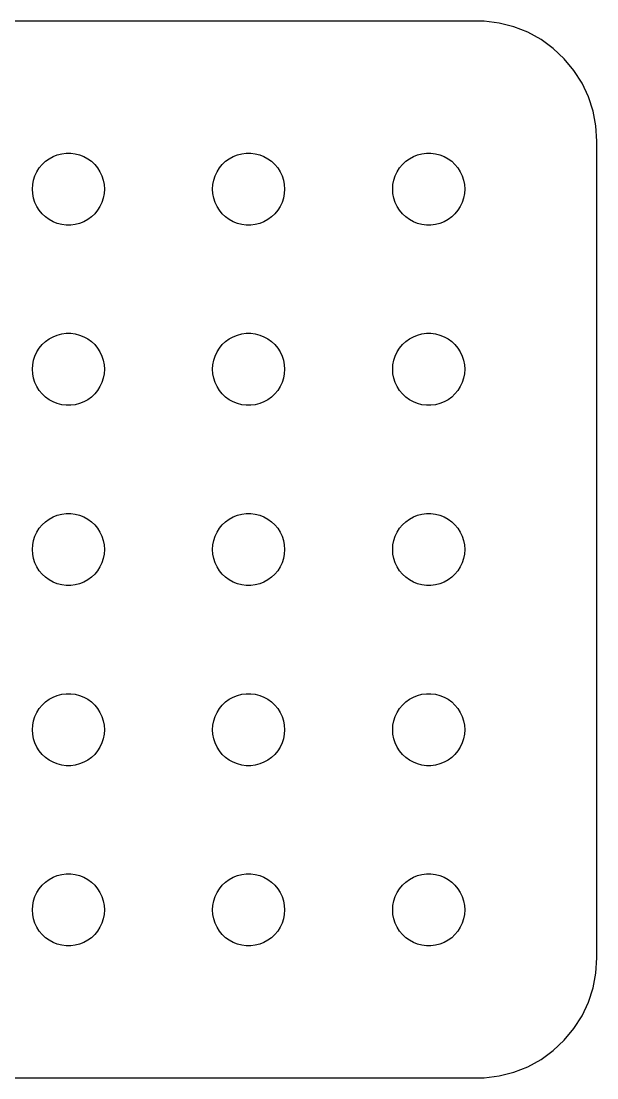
# Model space of a CAD drawing. Header units: metres. Extents: x -44 to 44, y 248 to 508.
# Drawn here: x 20.53 to 44.5, y 464.01 to 507.99 of the extents above; entities that cross this region are included whole.
import ezdxf

# ---------------------------------------------------------------- set-up
doc = ezdxf.new("R2010")
doc.units = ezdxf.units.M

msp = doc.modelspace()

# ---------------------------------------------------------------- linework, layer by layer
for p, q in [((39.8139, 507.99), (-39.8139, 507.99)), ((40.4369, 507.911), (39.8139, 507.99)), ((41.0451, 507.755), (40.4369, 507.911)), ((41.6289, 507.524), (41.0451, 507.755)), ((42.1791, 507.222), (41.6289, 507.524)), ((42.6871, 506.853), (42.1791, 507.222)), ((43.1448, 506.423), (42.6871, 506.853)), ((43.5451, 505.939), (43.1448, 506.423)), ((43.8815, 505.409), (43.5451, 505.939)), ((44.1489, 504.841), (43.8815, 505.409)), ((44.3429, 504.243), (44.1489, 504.841)), ((44.4606, 503.627), (44.3429, 504.243)), ((44.5, 503), (44.4606, 503.627)), ((44.5, 469), (44.5, 503)), ((21.5439, 502.156), (21.6963, 502.266)), ((21.6963, 502.266), (21.8613, 502.357)), ((21.8613, 502.357), (22.0365, 502.427)), ((22.0365, 502.427), (22.2189, 502.473)), ((22.2189, 502.473), (22.4058, 502.497)), ((22.4058, 502.497), (22.5942, 502.497)), ((22.5942, 502.497), (22.7811, 502.473)), ((22.7811, 502.473), (22.9635, 502.427)), ((22.9635, 502.427), (23.1387, 502.357)), ((23.1387, 502.357), (23.3037, 502.266)), ((23.3037, 502.266), (23.4561, 502.156)), ((29.0439, 502.156), (29.1963, 502.266)), ((29.1963, 502.266), (29.3613, 502.357)), ((29.3613, 502.357), (29.5365, 502.427)), ((29.5365, 502.427), (29.7189, 502.473)), ((29.7189, 502.473), (29.9058, 502.497)), ((29.9058, 502.497), (30.0942, 502.497)), ((30.0942, 502.497), (30.2811, 502.473)), ((30.2811, 502.473), (30.4635, 502.427)), ((30.4635, 502.427), (30.6387, 502.357)), ((30.6387, 502.357), (30.8037, 502.266)), ((30.8037, 502.266), (30.9561, 502.156)), ((36.5439, 502.156), (36.6963, 502.266)), ((36.6963, 502.266), (36.8613, 502.357)), ((36.8613, 502.357), (37.0365, 502.427)), ((37.0365, 502.427), (37.2189, 502.473)), ((37.2189, 502.473), (37.4058, 502.497)), ((37.4058, 502.497), (37.5942, 502.497)), ((37.5942, 502.497), (37.7811, 502.473)), ((37.7811, 502.473), (37.9635, 502.427)), ((37.9635, 502.427), (38.1387, 502.357)), ((38.1387, 502.357), (38.3037, 502.266)), ((38.3037, 502.266), (38.4561, 502.156)), ((21.1855, 501.723), (21.2865, 501.882)), ((21.2865, 501.882), (21.4065, 502.027)), ((21.4065, 502.027), (21.5439, 502.156)), ((23.4561, 502.156), (23.5934, 502.027)), ((23.5934, 502.027), (23.7135, 501.882)), ((23.7135, 501.882), (23.8145, 501.723)), ((28.6855, 501.723), (28.7865, 501.882)), ((28.7865, 501.882), (28.9065, 502.027)), ((28.9065, 502.027), (29.0439, 502.156)), ((30.9561, 502.156), (31.0934, 502.027)), ((31.0934, 502.027), (31.2135, 501.882)), ((31.2135, 501.882), (31.3145, 501.723)), ((36.1855, 501.723), (36.2865, 501.882)), ((36.2865, 501.882), (36.4065, 502.027)), ((36.4065, 502.027), (36.5439, 502.156)), ((38.4561, 502.156), (38.5934, 502.027)), ((38.5934, 502.027), (38.7135, 501.882)), ((38.7135, 501.882), (38.8145, 501.723)), ((21.0118, 501.188), (21.0471, 501.373)), ((21.0471, 501.373), (21.1053, 501.552)), ((21.1053, 501.552), (21.1855, 501.723)), ((23.8145, 501.723), (23.8947, 501.552)), ((23.8947, 501.552), (23.9529, 501.373)), ((23.9529, 501.373), (23.9882, 501.188)), ((28.5118, 501.188), (28.5471, 501.373)), ((28.5471, 501.373), (28.6053, 501.552)), ((28.6053, 501.552), (28.6855, 501.723)), ((31.3145, 501.723), (31.3947, 501.552)), ((31.3947, 501.552), (31.4529, 501.373)), ((31.4529, 501.373), (31.4882, 501.188)), ((36.0118, 501.188), (36.0471, 501.373)), ((36.0471, 501.373), (36.1053, 501.552)), ((36.1053, 501.552), (36.1855, 501.723)), ((38.8145, 501.723), (38.8947, 501.552)), ((38.8947, 501.552), (38.9529, 501.373)), ((38.9529, 501.373), (38.9882, 501.188)), ((21, 501), (21.0118, 501.188)), ((21.0118, 500.812), (21, 501)), ((23.9882, 501.188), (24, 501)), ((24, 501), (23.9882, 500.812)), ((28.5, 501), (28.5118, 501.188)), ((28.5118, 500.812), (28.5, 501)), ((31.4882, 501.188), (31.5, 501)), ((31.5, 501), (31.4882, 500.812)), ((36, 501), (36.0118, 501.188)), ((36.0118, 500.812), (36, 501)), ((38.9882, 501.188), (39, 501)), ((39, 501), (38.9882, 500.812)), ((21.0471, 500.627), (21.0118, 500.812)), ((21.1053, 500.448), (21.0471, 500.627)), ((23.9529, 500.627), (23.8947, 500.448)), ((23.9882, 500.812), (23.9529, 500.627)), ((28.5471, 500.627), (28.5118, 500.812)), ((28.6053, 500.448), (28.5471, 500.627)), ((31.4529, 500.627), (31.3947, 500.448)), ((31.4882, 500.812), (31.4529, 500.627)), ((36.0471, 500.627), (36.0118, 500.812)), ((36.1053, 500.448), (36.0471, 500.627)), ((38.9529, 500.627), (38.8947, 500.448)), ((38.9882, 500.812), (38.9529, 500.627)), ((21.1855, 500.277), (21.1053, 500.448)), ((21.2865, 500.118), (21.1855, 500.277)), ((21.4065, 499.973), (21.2865, 500.118)), ((23.7135, 500.118), (23.5934, 499.973)), ((23.8145, 500.277), (23.7135, 500.118)), ((23.8947, 500.448), (23.8145, 500.277)), ((28.6855, 500.277), (28.6053, 500.448)), ((28.7865, 500.118), (28.6855, 500.277)), ((28.9065, 499.973), (28.7865, 500.118)), ((31.2135, 500.118), (31.0934, 499.973)), ((31.3145, 500.277), (31.2135, 500.118)), ((31.3947, 500.448), (31.3145, 500.277)), ((36.1855, 500.277), (36.1053, 500.448)), ((36.2865, 500.118), (36.1855, 500.277)), ((36.4065, 499.973), (36.2865, 500.118)), ((38.7135, 500.118), (38.5934, 499.973)), ((38.8145, 500.277), (38.7135, 500.118)), ((38.8947, 500.448), (38.8145, 500.277)), ((21.5439, 499.844), (21.4065, 499.973)), ((21.6963, 499.734), (21.5439, 499.844)), ((21.8613, 499.643), (21.6963, 499.734)), ((22.0365, 499.573), (21.8613, 499.643)), ((23.1387, 499.643), (22.9635, 499.573)), ((23.3037, 499.734), (23.1387, 499.643)), ((23.4561, 499.844), (23.3037, 499.734)), ((23.5934, 499.973), (23.4561, 499.844)), ((29.0439, 499.844), (28.9065, 499.973)), ((29.1963, 499.734), (29.0439, 499.844)), ((29.3613, 499.643), (29.1963, 499.734)), ((29.5365, 499.573), (29.3613, 499.643)), ((30.6387, 499.643), (30.4635, 499.573)), ((30.8037, 499.734), (30.6387, 499.643)), ((30.9561, 499.844), (30.8037, 499.734)), ((31.0934, 499.973), (30.9561, 499.844)), ((36.5439, 499.844), (36.4065, 499.973)), ((36.6963, 499.734), (36.5439, 499.844)), ((36.8613, 499.643), (36.6963, 499.734)), ((37.0365, 499.573), (36.8613, 499.643)), ((38.1387, 499.643), (37.9635, 499.573)), ((38.3037, 499.734), (38.1387, 499.643)), ((38.4561, 499.844), (38.3037, 499.734)), ((38.5934, 499.973), (38.4561, 499.844)), ((22.2189, 499.527), (22.0365, 499.573)), ((22.4058, 499.503), (22.2189, 499.527)), ((22.5942, 499.503), (22.4058, 499.503)), ((22.7811, 499.527), (22.5942, 499.503)), ((22.9635, 499.573), (22.7811, 499.527)), ((29.7189, 499.527), (29.5365, 499.573)), ((29.9058, 499.503), (29.7189, 499.527)), ((30.0942, 499.503), (29.9058, 499.503)), ((30.2811, 499.527), (30.0942, 499.503)), ((30.4635, 499.573), (30.2811, 499.527)), ((37.2189, 499.527), (37.0365, 499.573)), ((37.4058, 499.503), (37.2189, 499.527)), ((37.5942, 499.503), (37.4058, 499.503)), ((37.7811, 499.527), (37.5942, 499.503)), ((37.9635, 499.573), (37.7811, 499.527)), ((21.6963, 494.766), (21.8613, 494.857)), ((21.8613, 494.857), (22.0365, 494.927)), ((22.0365, 494.927), (22.2189, 494.973)), ((22.2189, 494.973), (22.4058, 494.997)), ((22.4058, 494.997), (22.5942, 494.997)), ((22.5942, 494.997), (22.7811, 494.973)), ((22.7811, 494.973), (22.9635, 494.927)), ((22.9635, 494.927), (23.1387, 494.857)), ((23.1387, 494.857), (23.3037, 494.766)), ((29.1963, 494.766), (29.3613, 494.857)), ((29.3613, 494.857), (29.5365, 494.927)), ((29.5365, 494.927), (29.7189, 494.973)), ((29.7189, 494.973), (29.9058, 494.997)), ((29.9058, 494.997), (30.0942, 494.997)), ((30.0942, 494.997), (30.2811, 494.973)), ((30.2811, 494.973), (30.4635, 494.927)), ((30.4635, 494.927), (30.6387, 494.857)), ((30.6387, 494.857), (30.8037, 494.766)), ((36.6963, 494.766), (36.8613, 494.857)), ((36.8613, 494.857), (37.0365, 494.927)), ((37.0365, 494.927), (37.2189, 494.973)), ((37.2189, 494.973), (37.4058, 494.997)), ((37.4058, 494.997), (37.5942, 494.997)), ((37.5942, 494.997), (37.7811, 494.973)), ((37.7811, 494.973), (37.9635, 494.927)), ((37.9635, 494.927), (38.1387, 494.857)), ((38.1387, 494.857), (38.3037, 494.766)), ((21.1855, 494.223), (21.2865, 494.382)), ((21.2865, 494.382), (21.4065, 494.527)), ((21.4065, 494.527), (21.5439, 494.656)), ((21.5439, 494.656), (21.6963, 494.766)), ((23.3037, 494.766), (23.4561, 494.656)), ((23.4561, 494.656), (23.5934, 494.527)), ((23.5934, 494.527), (23.7135, 494.382)), ((23.7135, 494.382), (23.8145, 494.223)), ((28.6855, 494.223), (28.7865, 494.382)), ((28.7865, 494.382), (28.9065, 494.527)), ((28.9065, 494.527), (29.0439, 494.656)), ((29.0439, 494.656), (29.1963, 494.766)), ((30.8037, 494.766), (30.9561, 494.656)), ((30.9561, 494.656), (31.0934, 494.527)), ((31.0934, 494.527), (31.2135, 494.382)), ((31.2135, 494.382), (31.3145, 494.223)), ((36.1855, 494.223), (36.2865, 494.382)), ((36.2865, 494.382), (36.4065, 494.527)), ((36.4065, 494.527), (36.5439, 494.656)), ((36.5439, 494.656), (36.6963, 494.766)), ((38.3037, 494.766), (38.4561, 494.656)), ((38.4561, 494.656), (38.5934, 494.527)), ((38.5934, 494.527), (38.7135, 494.382)), ((38.7135, 494.382), (38.8145, 494.223)), ((21.0471, 493.873), (21.1053, 494.052)), ((21.1053, 494.052), (21.1855, 494.223)), ((23.8145, 494.223), (23.8947, 494.052)), ((23.8947, 494.052), (23.9529, 493.873)), ((28.5471, 493.873), (28.6053, 494.052)), ((28.6053, 494.052), (28.6855, 494.223)), ((31.3145, 494.223), (31.3947, 494.052)), ((31.3947, 494.052), (31.4529, 493.873)), ((36.0471, 493.873), (36.1053, 494.052)), ((36.1053, 494.052), (36.1855, 494.223)), ((38.8145, 494.223), (38.8947, 494.052)), ((38.8947, 494.052), (38.9529, 493.873)), ((21, 493.5), (21.0118, 493.688)), ((21.0118, 493.312), (21, 493.5)), ((21.0118, 493.688), (21.0471, 493.873)), ((23.9529, 493.873), (23.9882, 493.688)), ((23.9882, 493.688), (24, 493.5)), ((24, 493.5), (23.9882, 493.312)), ((28.5, 493.5), (28.5118, 493.688)), ((28.5118, 493.312), (28.5, 493.5)), ((28.5118, 493.688), (28.5471, 493.873)), ((31.4529, 493.873), (31.4882, 493.688)), ((31.4882, 493.688), (31.5, 493.5)), ((31.5, 493.5), (31.4882, 493.312)), ((36, 493.5), (36.0118, 493.688)), ((36.0118, 493.312), (36, 493.5)), ((36.0118, 493.688), (36.0471, 493.873)), ((38.9529, 493.873), (38.9882, 493.688)), ((38.9882, 493.688), (39, 493.5)), ((39, 493.5), (38.9882, 493.312)), ((21.0471, 493.127), (21.0118, 493.312)), ((21.1053, 492.948), (21.0471, 493.127)), ((23.9529, 493.127), (23.8947, 492.948)), ((23.9882, 493.312), (23.9529, 493.127)), ((28.5471, 493.127), (28.5118, 493.312)), ((28.6053, 492.948), (28.5471, 493.127)), ((31.4529, 493.127), (31.3947, 492.948)), ((31.4882, 493.312), (31.4529, 493.127)), ((36.0471, 493.127), (36.0118, 493.312)), ((36.1053, 492.948), (36.0471, 493.127)), ((38.9529, 493.127), (38.8947, 492.948)), ((38.9882, 493.312), (38.9529, 493.127)), ((21.1855, 492.777), (21.1053, 492.948)), ((21.2865, 492.618), (21.1855, 492.777)), ((21.4065, 492.473), (21.2865, 492.618)), ((23.7135, 492.618), (23.5934, 492.473)), ((23.8145, 492.777), (23.7135, 492.618)), ((23.8947, 492.948), (23.8145, 492.777)), ((28.6855, 492.777), (28.6053, 492.948)), ((28.7865, 492.618), (28.6855, 492.777)), ((28.9065, 492.473), (28.7865, 492.618)), ((31.2135, 492.618), (31.0934, 492.473)), ((31.3145, 492.777), (31.2135, 492.618)), ((31.3947, 492.948), (31.3145, 492.777)), ((36.1855, 492.777), (36.1053, 492.948)), ((36.2865, 492.618), (36.1855, 492.777)), ((36.4065, 492.473), (36.2865, 492.618)), ((38.7135, 492.618), (38.5934, 492.473)), ((38.8145, 492.777), (38.7135, 492.618)), ((38.8947, 492.948), (38.8145, 492.777)), ((21.5439, 492.344), (21.4065, 492.473)), ((21.6963, 492.234), (21.5439, 492.344)), ((21.8613, 492.143), (21.6963, 492.234)), ((22.0365, 492.073), (21.8613, 492.143)), ((23.1387, 492.143), (22.9635, 492.073)), ((23.3037, 492.234), (23.1387, 492.143)), ((23.4561, 492.344), (23.3037, 492.234)), ((23.5934, 492.473), (23.4561, 492.344)), ((29.0439, 492.344), (28.9065, 492.473)), ((29.1963, 492.234), (29.0439, 492.344)), ((29.3613, 492.143), (29.1963, 492.234)), ((29.5365, 492.073), (29.3613, 492.143)), ((30.6387, 492.143), (30.4635, 492.073)), ((30.8037, 492.234), (30.6387, 492.143)), ((30.9561, 492.344), (30.8037, 492.234)), ((31.0934, 492.473), (30.9561, 492.344)), ((36.5439, 492.344), (36.4065, 492.473)), ((36.6963, 492.234), (36.5439, 492.344)), ((36.8613, 492.143), (36.6963, 492.234)), ((37.0365, 492.073), (36.8613, 492.143)), ((38.1387, 492.143), (37.9635, 492.073)), ((38.3037, 492.234), (38.1387, 492.143)), ((38.4561, 492.344), (38.3037, 492.234)), ((38.5934, 492.473), (38.4561, 492.344)), ((22.2189, 492.027), (22.0365, 492.073)), ((22.4058, 492.003), (22.2189, 492.027)), ((22.5942, 492.003), (22.4058, 492.003)), ((22.7811, 492.027), (22.5942, 492.003)), ((22.9635, 492.073), (22.7811, 492.027)), ((29.7189, 492.027), (29.5365, 492.073)), ((29.9058, 492.003), (29.7189, 492.027)), ((30.0942, 492.003), (29.9058, 492.003)), ((30.2811, 492.027), (30.0942, 492.003)), ((30.4635, 492.073), (30.2811, 492.027)), ((37.2189, 492.027), (37.0365, 492.073)), ((37.4058, 492.003), (37.2189, 492.027)), ((37.5942, 492.003), (37.4058, 492.003)), ((37.7811, 492.027), (37.5942, 492.003)), ((37.9635, 492.073), (37.7811, 492.027)), ((21.6963, 487.266), (21.8613, 487.357)), ((21.8613, 487.357), (22.0365, 487.427)), ((22.0365, 487.427), (22.2189, 487.473)), ((22.2189, 487.473), (22.4058, 487.497)), ((22.4058, 487.497), (22.5942, 487.497)), ((22.5942, 487.497), (22.7811, 487.473)), ((22.7811, 487.473), (22.9635, 487.427)), ((22.9635, 487.427), (23.1387, 487.357)), ((23.1387, 487.357), (23.3037, 487.266)), ((29.1963, 487.266), (29.3613, 487.357)), ((29.3613, 487.357), (29.5365, 487.427)), ((29.5365, 487.427), (29.7189, 487.473)), ((29.7189, 487.473), (29.9058, 487.497)), ((29.9058, 487.497), (30.0942, 487.497)), ((30.0942, 487.497), (30.2811, 487.473)), ((30.2811, 487.473), (30.4635, 487.427)), ((30.4635, 487.427), (30.6387, 487.357)), ((30.6387, 487.357), (30.8037, 487.266)), ((36.6963, 487.266), (36.8613, 487.357)), ((36.8613, 487.357), (37.0365, 487.427)), ((37.0365, 487.427), (37.2189, 487.473)), ((37.2189, 487.473), (37.4058, 487.497)), ((37.4058, 487.497), (37.5942, 487.497)), ((37.5942, 487.497), (37.7811, 487.473)), ((37.7811, 487.473), (37.9635, 487.427)), ((37.9635, 487.427), (38.1387, 487.357)), ((38.1387, 487.357), (38.3037, 487.266)), ((21.1855, 486.723), (21.2865, 486.882)), ((21.2865, 486.882), (21.4065, 487.027)), ((21.4065, 487.027), (21.5439, 487.156)), ((21.5439, 487.156), (21.6963, 487.266)), ((23.3037, 487.266), (23.4561, 487.156)), ((23.4561, 487.156), (23.5934, 487.027)), ((23.5934, 487.027), (23.7135, 486.882)), ((23.7135, 486.882), (23.8145, 486.723)), ((28.6855, 486.723), (28.7865, 486.882)), ((28.7865, 486.882), (28.9065, 487.027)), ((28.9065, 487.027), (29.0439, 487.156)), ((29.0439, 487.156), (29.1963, 487.266)), ((30.8037, 487.266), (30.9561, 487.156)), ((30.9561, 487.156), (31.0934, 487.027)), ((31.0934, 487.027), (31.2135, 486.882)), ((31.2135, 486.882), (31.3145, 486.723)), ((36.1855, 486.723), (36.2865, 486.882)), ((36.2865, 486.882), (36.4065, 487.027)), ((36.4065, 487.027), (36.5439, 487.156)), ((36.5439, 487.156), (36.6963, 487.266)), ((38.3037, 487.266), (38.4561, 487.156)), ((38.4561, 487.156), (38.5934, 487.027)), ((38.5934, 487.027), (38.7135, 486.882)), ((38.7135, 486.882), (38.8145, 486.723)), ((21.0471, 486.373), (21.1053, 486.552)), ((21.1053, 486.552), (21.1855, 486.723)), ((23.8145, 486.723), (23.8947, 486.552)), ((23.8947, 486.552), (23.9529, 486.373)), ((28.5471, 486.373), (28.6053, 486.552)), ((28.6053, 486.552), (28.6855, 486.723)), ((31.3145, 486.723), (31.3947, 486.552)), ((31.3947, 486.552), (31.4529, 486.373)), ((36.0471, 486.373), (36.1053, 486.552)), ((36.1053, 486.552), (36.1855, 486.723)), ((38.8145, 486.723), (38.8947, 486.552)), ((38.8947, 486.552), (38.9529, 486.373)), ((21, 486), (21.0118, 486.188)), ((21.0118, 485.812), (21, 486)), ((21.0118, 486.188), (21.0471, 486.373)), ((23.9529, 486.373), (23.9882, 486.188)), ((23.9882, 486.188), (24, 486)), ((24, 486), (23.9882, 485.812)), ((28.5, 486), (28.5118, 486.188)), ((28.5118, 485.812), (28.5, 486)), ((28.5118, 486.188), (28.5471, 486.373)), ((31.4529, 486.373), (31.4882, 486.188)), ((31.4882, 486.188), (31.5, 486)), ((31.5, 486), (31.4882, 485.812)), ((36, 486), (36.0118, 486.188)), ((36.0118, 485.812), (36, 486)), ((36.0118, 486.188), (36.0471, 486.373)), ((38.9529, 486.373), (38.9882, 486.188)), ((38.9882, 486.188), (39, 486)), ((39, 486), (38.9882, 485.812)), ((21.0471, 485.627), (21.0118, 485.812)), ((21.1053, 485.448), (21.0471, 485.627)), ((23.9529, 485.627), (23.8947, 485.448)), ((23.9882, 485.812), (23.9529, 485.627)), ((28.5471, 485.627), (28.5118, 485.812)), ((28.6053, 485.448), (28.5471, 485.627)), ((31.4529, 485.627), (31.3947, 485.448)), ((31.4882, 485.812), (31.4529, 485.627)), ((36.0471, 485.627), (36.0118, 485.812)), ((36.1053, 485.448), (36.0471, 485.627)), ((38.9529, 485.627), (38.8947, 485.448)), ((38.9882, 485.812), (38.9529, 485.627)), ((21.1855, 485.277), (21.1053, 485.448)), ((21.2865, 485.118), (21.1855, 485.277)), ((21.4065, 484.973), (21.2865, 485.118)), ((23.7135, 485.118), (23.5934, 484.973)), ((23.8145, 485.277), (23.7135, 485.118)), ((23.8947, 485.448), (23.8145, 485.277)), ((28.6855, 485.277), (28.6053, 485.448)), ((28.7865, 485.118), (28.6855, 485.277)), ((28.9065, 484.973), (28.7865, 485.118)), ((31.2135, 485.118), (31.0934, 484.973)), ((31.3145, 485.277), (31.2135, 485.118)), ((31.3947, 485.448), (31.3145, 485.277)), ((36.1855, 485.277), (36.1053, 485.448)), ((36.2865, 485.118), (36.1855, 485.277)), ((36.4065, 484.973), (36.2865, 485.118)), ((38.7135, 485.118), (38.5934, 484.973)), ((38.8145, 485.277), (38.7135, 485.118)), ((38.8947, 485.448), (38.8145, 485.277)), ((21.5439, 484.844), (21.4065, 484.973)), ((21.6963, 484.734), (21.5439, 484.844)), ((21.8613, 484.643), (21.6963, 484.734)), ((23.3037, 484.734), (23.1387, 484.643)), ((23.4561, 484.844), (23.3037, 484.734)), ((23.5934, 484.973), (23.4561, 484.844)), ((29.0439, 484.844), (28.9065, 484.973)), ((29.1963, 484.734), (29.0439, 484.844)), ((29.3613, 484.643), (29.1963, 484.734)), ((30.8037, 484.734), (30.6387, 484.643)), ((30.9561, 484.844), (30.8037, 484.734)), ((31.0934, 484.973), (30.9561, 484.844)), ((36.5439, 484.844), (36.4065, 484.973)), ((36.6963, 484.734), (36.5439, 484.844)), ((36.8613, 484.643), (36.6963, 484.734)), ((38.3037, 484.734), (38.1387, 484.643)), ((38.4561, 484.844), (38.3037, 484.734)), ((38.5934, 484.973), (38.4561, 484.844)), ((22.0365, 484.573), (21.8613, 484.643)), ((22.2189, 484.527), (22.0365, 484.573)), ((22.4058, 484.503), (22.2189, 484.527)), ((22.5942, 484.503), (22.4058, 484.503)), ((22.7811, 484.527), (22.5942, 484.503)), ((22.9635, 484.573), (22.7811, 484.527)), ((23.1387, 484.643), (22.9635, 484.573)), ((29.5365, 484.573), (29.3613, 484.643)), ((29.7189, 484.527), (29.5365, 484.573)), ((29.9058, 484.503), (29.7189, 484.527)), ((30.0942, 484.503), (29.9058, 484.503)), ((30.2811, 484.527), (30.0942, 484.503)), ((30.4635, 484.573), (30.2811, 484.527)), ((30.6387, 484.643), (30.4635, 484.573)), ((37.0365, 484.573), (36.8613, 484.643)), ((37.2189, 484.527), (37.0365, 484.573)), ((37.4058, 484.503), (37.2189, 484.527)), ((37.5942, 484.503), (37.4058, 484.503)), ((37.7811, 484.527), (37.5942, 484.503)), ((37.9635, 484.573), (37.7811, 484.527)), ((38.1387, 484.643), (37.9635, 484.573)), ((21.6963, 479.766), (21.8613, 479.857)), ((21.8613, 479.857), (22.0365, 479.927)), ((22.0365, 479.927), (22.2189, 479.973)), ((22.2189, 479.973), (22.4058, 479.997)), ((22.4058, 479.997), (22.5942, 479.997)), ((22.5942, 479.997), (22.7811, 479.973)), ((22.7811, 479.973), (22.9635, 479.927)), ((22.9635, 479.927), (23.1387, 479.857)), ((23.1387, 479.857), (23.3037, 479.766)), ((29.1963, 479.766), (29.3613, 479.857)), ((29.3613, 479.857), (29.5365, 479.927)), ((29.5365, 479.927), (29.7189, 479.973)), ((29.7189, 479.973), (29.9058, 479.997)), ((29.9058, 479.997), (30.0942, 479.997)), ((30.0942, 479.997), (30.2811, 479.973)), ((30.2811, 479.973), (30.4635, 479.927)), ((30.4635, 479.927), (30.6387, 479.857)), ((30.6387, 479.857), (30.8037, 479.766)), ((36.6963, 479.766), (36.8613, 479.857)), ((36.8613, 479.857), (37.0365, 479.927)), ((37.0365, 479.927), (37.2189, 479.973)), ((37.2189, 479.973), (37.4058, 479.997)), ((37.4058, 479.997), (37.5942, 479.997)), ((37.5942, 479.997), (37.7811, 479.973)), ((37.7811, 479.973), (37.9635, 479.927)), ((37.9635, 479.927), (38.1387, 479.857)), ((38.1387, 479.857), (38.3037, 479.766)), ((21.2865, 479.382), (21.4065, 479.527)), ((21.4065, 479.527), (21.5439, 479.656)), ((21.5439, 479.656), (21.6963, 479.766)), ((23.3037, 479.766), (23.4561, 479.656)), ((23.4561, 479.656), (23.5934, 479.527)), ((23.5934, 479.527), (23.7135, 479.382)), ((28.7865, 479.382), (28.9065, 479.527)), ((28.9065, 479.527), (29.0439, 479.656)), ((29.0439, 479.656), (29.1963, 479.766)), ((30.8037, 479.766), (30.9561, 479.656)), ((30.9561, 479.656), (31.0934, 479.527)), ((31.0934, 479.527), (31.2135, 479.382)), ((36.2865, 479.382), (36.4065, 479.527)), ((36.4065, 479.527), (36.5439, 479.656)), ((36.5439, 479.656), (36.6963, 479.766)), ((38.3037, 479.766), (38.4561, 479.656)), ((38.4561, 479.656), (38.5934, 479.527)), ((38.5934, 479.527), (38.7135, 479.382)), ((21.0471, 478.873), (21.1053, 479.052)), ((21.1053, 479.052), (21.1855, 479.223)), ((21.1855, 479.223), (21.2865, 479.382)), ((23.7135, 479.382), (23.8145, 479.223)), ((23.8145, 479.223), (23.8947, 479.052)), ((23.8947, 479.052), (23.9529, 478.873)), ((28.5471, 478.873), (28.6053, 479.052)), ((28.6053, 479.052), (28.6855, 479.223)), ((28.6855, 479.223), (28.7865, 479.382)), ((31.2135, 479.382), (31.3145, 479.223)), ((31.3145, 479.223), (31.3947, 479.052)), ((31.3947, 479.052), (31.4529, 478.873)), ((36.0471, 478.873), (36.1053, 479.052)), ((36.1053, 479.052), (36.1855, 479.223)), ((36.1855, 479.223), (36.2865, 479.382)), ((38.7135, 479.382), (38.8145, 479.223)), ((38.8145, 479.223), (38.8947, 479.052)), ((38.8947, 479.052), (38.9529, 478.873)), ((21, 478.5), (21.0118, 478.688)), ((21.0118, 478.688), (21.0471, 478.873)), ((23.9529, 478.873), (23.9882, 478.688)), ((23.9882, 478.688), (24, 478.5)), ((28.5, 478.5), (28.5118, 478.688)), ((28.5118, 478.688), (28.5471, 478.873)), ((31.4529, 478.873), (31.4882, 478.688)), ((31.4882, 478.688), (31.5, 478.5)), ((36, 478.5), (36.0118, 478.688)), ((36.0118, 478.688), (36.0471, 478.873)), ((38.9529, 478.873), (38.9882, 478.688)), ((38.9882, 478.688), (39, 478.5)), ((21.0118, 478.312), (21, 478.5)), ((21.0471, 478.127), (21.0118, 478.312)), ((21.1053, 477.948), (21.0471, 478.127)), ((23.9529, 478.127), (23.8947, 477.948)), ((23.9882, 478.312), (23.9529, 478.127)), ((24, 478.5), (23.9882, 478.312)), ((28.5118, 478.312), (28.5, 478.5)), ((28.5471, 478.127), (28.5118, 478.312)), ((28.6053, 477.948), (28.5471, 478.127)), ((31.4529, 478.127), (31.3947, 477.948)), ((31.4882, 478.312), (31.4529, 478.127)), ((31.5, 478.5), (31.4882, 478.312)), ((36.0118, 478.312), (36, 478.5)), ((36.0471, 478.127), (36.0118, 478.312)), ((36.1053, 477.948), (36.0471, 478.127)), ((38.9529, 478.127), (38.8947, 477.948)), ((38.9882, 478.312), (38.9529, 478.127)), ((39, 478.5), (38.9882, 478.312)), ((21.1855, 477.777), (21.1053, 477.948)), ((21.2865, 477.618), (21.1855, 477.777)), ((23.8145, 477.777), (23.7135, 477.618)), ((23.8947, 477.948), (23.8145, 477.777)), ((28.6855, 477.777), (28.6053, 477.948)), ((28.7865, 477.618), (28.6855, 477.777)), ((31.3145, 477.777), (31.2135, 477.618)), ((31.3947, 477.948), (31.3145, 477.777)), ((36.1855, 477.777), (36.1053, 477.948)), ((36.2865, 477.618), (36.1855, 477.777)), ((38.8145, 477.777), (38.7135, 477.618)), ((38.8947, 477.948), (38.8145, 477.777)), ((21.4065, 477.473), (21.2865, 477.618)), ((21.5439, 477.344), (21.4065, 477.473)), ((21.6963, 477.234), (21.5439, 477.344)), ((21.8613, 477.143), (21.6963, 477.234)), ((23.3037, 477.234), (23.1387, 477.143)), ((23.4561, 477.344), (23.3037, 477.234)), ((23.5934, 477.473), (23.4561, 477.344)), ((23.7135, 477.618), (23.5934, 477.473)), ((28.9065, 477.473), (28.7865, 477.618)), ((29.0439, 477.344), (28.9065, 477.473)), ((29.1963, 477.234), (29.0439, 477.344)), ((29.3613, 477.143), (29.1963, 477.234)), ((30.8037, 477.234), (30.6387, 477.143)), ((30.9561, 477.344), (30.8037, 477.234)), ((31.0934, 477.473), (30.9561, 477.344)), ((31.2135, 477.618), (31.0934, 477.473)), ((36.4065, 477.473), (36.2865, 477.618)), ((36.5439, 477.344), (36.4065, 477.473)), ((36.6963, 477.234), (36.5439, 477.344)), ((36.8613, 477.143), (36.6963, 477.234)), ((38.3037, 477.234), (38.1387, 477.143)), ((38.4561, 477.344), (38.3037, 477.234)), ((38.5934, 477.473), (38.4561, 477.344)), ((38.7135, 477.618), (38.5934, 477.473)), ((22.0365, 477.073), (21.8613, 477.143)), ((22.2189, 477.027), (22.0365, 477.073)), ((22.4058, 477.003), (22.2189, 477.027)), ((22.5942, 477.003), (22.4058, 477.003)), ((22.7811, 477.027), (22.5942, 477.003)), ((22.9635, 477.073), (22.7811, 477.027)), ((23.1387, 477.143), (22.9635, 477.073)), ((29.5365, 477.073), (29.3613, 477.143)), ((29.7189, 477.027), (29.5365, 477.073)), ((29.9058, 477.003), (29.7189, 477.027)), ((30.0942, 477.003), (29.9058, 477.003)), ((30.2811, 477.027), (30.0942, 477.003)), ((30.4635, 477.073), (30.2811, 477.027)), ((30.6387, 477.143), (30.4635, 477.073)), ((37.0365, 477.073), (36.8613, 477.143)), ((37.2189, 477.027), (37.0365, 477.073)), ((37.4058, 477.003), (37.2189, 477.027)), ((37.5942, 477.003), (37.4058, 477.003)), ((37.7811, 477.027), (37.5942, 477.003)), ((37.9635, 477.073), (37.7811, 477.027)), ((38.1387, 477.143), (37.9635, 477.073)), ((21.6963, 472.266), (21.8613, 472.357)), ((21.8613, 472.357), (22.0365, 472.427)), ((22.0365, 472.427), (22.2189, 472.473)), ((22.2189, 472.473), (22.4058, 472.497)), ((22.4058, 472.497), (22.5942, 472.497)), ((22.5942, 472.497), (22.7811, 472.473)), ((22.7811, 472.473), (22.9635, 472.427)), ((22.9635, 472.427), (23.1387, 472.357)), ((23.1387, 472.357), (23.3037, 472.266)), ((29.1963, 472.266), (29.3613, 472.357)), ((29.3613, 472.357), (29.5365, 472.427)), ((29.5365, 472.427), (29.7189, 472.473)), ((29.7189, 472.473), (29.9058, 472.497)), ((29.9058, 472.497), (30.0942, 472.497)), ((30.0942, 472.497), (30.2811, 472.473)), ((30.2811, 472.473), (30.4635, 472.427)), ((30.4635, 472.427), (30.6387, 472.357)), ((30.6387, 472.357), (30.8037, 472.266)), ((36.6963, 472.266), (36.8613, 472.357)), ((36.8613, 472.357), (37.0365, 472.427)), ((37.0365, 472.427), (37.2189, 472.473)), ((37.2189, 472.473), (37.4058, 472.497)), ((37.4058, 472.497), (37.5942, 472.497)), ((37.5942, 472.497), (37.7811, 472.473)), ((37.7811, 472.473), (37.9635, 472.427)), ((37.9635, 472.427), (38.1387, 472.357)), ((38.1387, 472.357), (38.3037, 472.266)), ((21.2865, 471.882), (21.4065, 472.027)), ((21.4065, 472.027), (21.5439, 472.156)), ((21.5439, 472.156), (21.6963, 472.266)), ((23.3037, 472.266), (23.4561, 472.156)), ((23.4561, 472.156), (23.5934, 472.027)), ((23.5934, 472.027), (23.7135, 471.882)), ((28.7865, 471.882), (28.9065, 472.027)), ((28.9065, 472.027), (29.0439, 472.156)), ((29.0439, 472.156), (29.1963, 472.266)), ((30.8037, 472.266), (30.9561, 472.156)), ((30.9561, 472.156), (31.0934, 472.027)), ((31.0934, 472.027), (31.2135, 471.882)), ((36.2865, 471.882), (36.4065, 472.027)), ((36.4065, 472.027), (36.5439, 472.156)), ((36.5439, 472.156), (36.6963, 472.266)), ((38.3037, 472.266), (38.4561, 472.156)), ((38.4561, 472.156), (38.5934, 472.027)), ((38.5934, 472.027), (38.7135, 471.882)), ((21.0471, 471.373), (21.1053, 471.552)), ((21.1053, 471.552), (21.1855, 471.723)), ((21.1855, 471.723), (21.2865, 471.882)), ((23.7135, 471.882), (23.8145, 471.723)), ((23.8145, 471.723), (23.8947, 471.552)), ((23.8947, 471.552), (23.9529, 471.373)), ((28.5471, 471.373), (28.6053, 471.552)), ((28.6053, 471.552), (28.6855, 471.723)), ((28.6855, 471.723), (28.7865, 471.882)), ((31.2135, 471.882), (31.3145, 471.723)), ((31.3145, 471.723), (31.3947, 471.552)), ((31.3947, 471.552), (31.4529, 471.373)), ((36.0471, 471.373), (36.1053, 471.552)), ((36.1053, 471.552), (36.1855, 471.723)), ((36.1855, 471.723), (36.2865, 471.882)), ((38.7135, 471.882), (38.8145, 471.723)), ((38.8145, 471.723), (38.8947, 471.552)), ((38.8947, 471.552), (38.9529, 471.373)), ((21, 471), (21.0118, 471.188)), ((21.0118, 471.188), (21.0471, 471.373)), ((23.9529, 471.373), (23.9882, 471.188)), ((23.9882, 471.188), (24, 471)), ((28.5, 471), (28.5118, 471.188)), ((28.5118, 471.188), (28.5471, 471.373)), ((31.4529, 471.373), (31.4882, 471.188)), ((31.4882, 471.188), (31.5, 471)), ((36, 471), (36.0118, 471.188)), ((36.0118, 471.188), (36.0471, 471.373)), ((38.9529, 471.373), (38.9882, 471.188)), ((38.9882, 471.188), (39, 471)), ((21.0118, 470.812), (21, 471)), ((21.0471, 470.627), (21.0118, 470.812)), ((21.1053, 470.448), (21.0471, 470.627)), ((23.9529, 470.627), (23.8947, 470.448)), ((23.9882, 470.812), (23.9529, 470.627)), ((24, 471), (23.9882, 470.812)), ((28.5118, 470.812), (28.5, 471)), ((28.5471, 470.627), (28.5118, 470.812)), ((28.6053, 470.448), (28.5471, 470.627)), ((31.4529, 470.627), (31.3947, 470.448)), ((31.4882, 470.812), (31.4529, 470.627)), ((31.5, 471), (31.4882, 470.812)), ((36.0118, 470.812), (36, 471)), ((36.0471, 470.627), (36.0118, 470.812)), ((36.1053, 470.448), (36.0471, 470.627)), ((38.9529, 470.627), (38.8947, 470.448)), ((38.9882, 470.812), (38.9529, 470.627)), ((39, 471), (38.9882, 470.812)), ((21.1855, 470.277), (21.1053, 470.448)), ((21.2865, 470.118), (21.1855, 470.277)), ((23.8145, 470.277), (23.7135, 470.118)), ((23.8947, 470.448), (23.8145, 470.277)), ((28.6855, 470.277), (28.6053, 470.448)), ((28.7865, 470.118), (28.6855, 470.277)), ((31.3145, 470.277), (31.2135, 470.118)), ((31.3947, 470.448), (31.3145, 470.277)), ((36.1855, 470.277), (36.1053, 470.448)), ((36.2865, 470.118), (36.1855, 470.277)), ((38.8145, 470.277), (38.7135, 470.118)), ((38.8947, 470.448), (38.8145, 470.277)), ((21.4065, 469.973), (21.2865, 470.118)), ((21.5439, 469.844), (21.4065, 469.973)), ((21.6963, 469.734), (21.5439, 469.844)), ((21.8613, 469.643), (21.6963, 469.734)), ((23.3037, 469.734), (23.1387, 469.643)), ((23.4561, 469.844), (23.3037, 469.734)), ((23.5934, 469.973), (23.4561, 469.844)), ((23.7135, 470.118), (23.5934, 469.973)), ((28.9065, 469.973), (28.7865, 470.118)), ((29.0439, 469.844), (28.9065, 469.973)), ((29.1963, 469.734), (29.0439, 469.844)), ((29.3613, 469.643), (29.1963, 469.734)), ((30.8037, 469.734), (30.6387, 469.643)), ((30.9561, 469.844), (30.8037, 469.734)), ((31.0934, 469.973), (30.9561, 469.844)), ((31.2135, 470.118), (31.0934, 469.973)), ((36.4065, 469.973), (36.2865, 470.118)), ((36.5439, 469.844), (36.4065, 469.973)), ((36.6963, 469.734), (36.5439, 469.844)), ((36.8613, 469.643), (36.6963, 469.734)), ((38.3037, 469.734), (38.1387, 469.643)), ((38.4561, 469.844), (38.3037, 469.734)), ((38.5934, 469.973), (38.4561, 469.844)), ((38.7135, 470.118), (38.5934, 469.973)), ((22.0365, 469.573), (21.8613, 469.643)), ((22.2189, 469.527), (22.0365, 469.573)), ((22.4058, 469.503), (22.2189, 469.527)), ((22.5942, 469.503), (22.4058, 469.503)), ((22.7811, 469.527), (22.5942, 469.503)), ((22.9635, 469.573), (22.7811, 469.527)), ((23.1387, 469.643), (22.9635, 469.573)), ((29.5365, 469.573), (29.3613, 469.643)), ((29.7189, 469.527), (29.5365, 469.573)), ((29.9058, 469.503), (29.7189, 469.527)), ((30.0942, 469.503), (29.9058, 469.503)), ((30.2811, 469.527), (30.0942, 469.503)), ((30.4635, 469.573), (30.2811, 469.527)), ((30.6387, 469.643), (30.4635, 469.573)), ((37.0365, 469.573), (36.8613, 469.643)), ((37.2189, 469.527), (37.0365, 469.573)), ((37.4058, 469.503), (37.2189, 469.527)), ((37.5942, 469.503), (37.4058, 469.503)), ((37.7811, 469.527), (37.5942, 469.503)), ((37.9635, 469.573), (37.7811, 469.527)), ((38.1387, 469.643), (37.9635, 469.573)), ((44.4606, 468.373), (44.5, 469)), ((44.3429, 467.757), (44.4606, 468.373)), ((44.1489, 467.159), (44.3429, 467.757)), ((43.8815, 466.591), (44.1489, 467.159)), ((43.5451, 466.061), (43.8815, 466.591)), ((43.1448, 465.577), (43.5451, 466.061)), ((42.6871, 465.147), (43.1448, 465.577)), ((42.1791, 464.778), (42.6871, 465.147)), ((41.0451, 464.245), (41.6289, 464.476)), ((41.6289, 464.476), (42.1791, 464.778)), ((-39.8139, 464.01), (39.8139, 464.01)), ((39.8139, 464.01), (40.4369, 464.089)), ((40.4369, 464.089), (41.0451, 464.245))]:
    msp.add_line(p, q)

doc.saveas('drawing.dxf')
